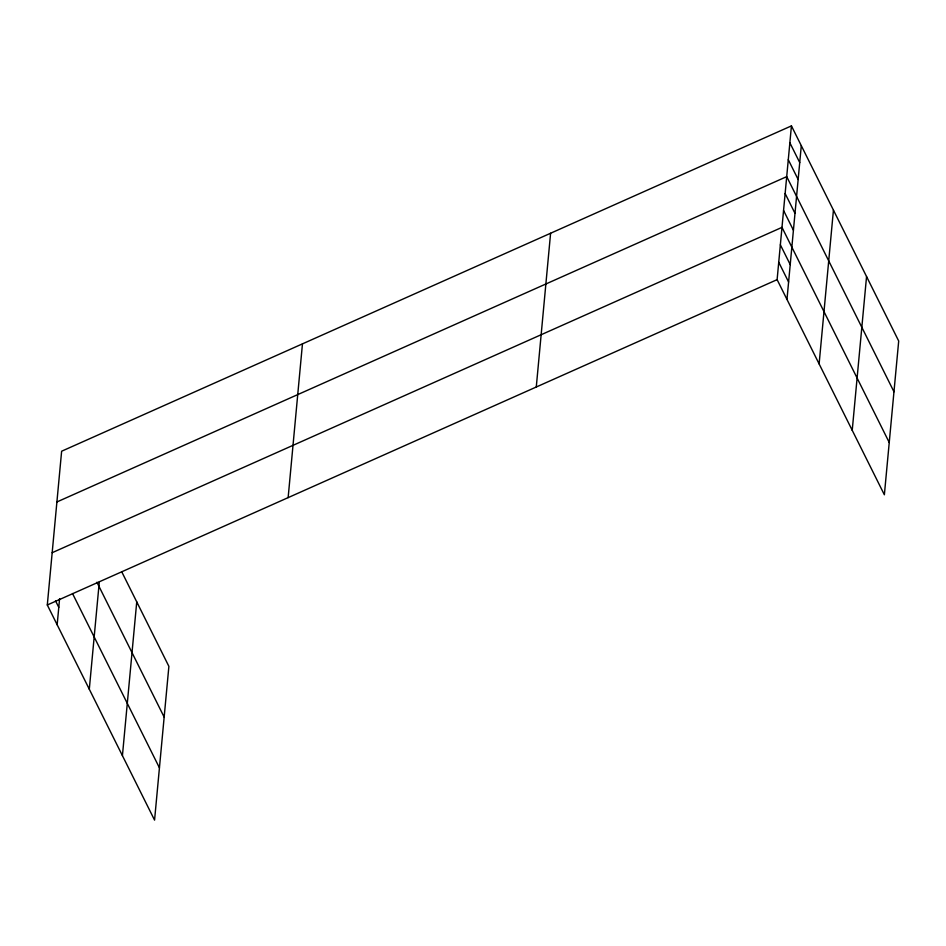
<?xml version="1.0" encoding="UTF-8"?>
<svg xmlns="http://www.w3.org/2000/svg" width="946" height="946" viewBox="0 0 946 946"><rect width="100%" height="100%" fill="white"/><g stroke="black" fill="none" stroke-linecap="round" stroke-linejoin="round"><path stroke-width="1.42" d="M121.809 571.928L168.885 666.351L154.565 820.111L47.3 604.979L61.632 451.218L791.435 125.889L898.7 341.021L884.368 494.782L777.115 279.649L791.435 125.889M57.162 624.762L59.598 598.617M89.302 689.22L99.295 581.979M122.424 755.641L136.744 601.881M288.14 497.62L302.46 343.859M536.276 387.009L550.596 233.248M786.977 299.433L801.297 145.672M819.118 363.903L833.438 210.13M852.228 430.324L866.56 276.551M56.902 501.959L786.717 176.63L893.97 391.762M52.172 552.701L781.987 227.371L889.24 442.503M47.3 604.979L777.115 279.649M789.863 142.799L799.725 162.582M788.29 159.72L798.152 179.492M785.133 193.54L794.995 213.323M783.56 210.461L793.422 230.233M780.355 244.801L790.217 264.584M778.735 262.231L788.597 282.003M96.93 582.251L164.155 717.092M72.523 593.532L159.436 767.833M55.495 600.734L58.782 607.332"/></g></svg>
